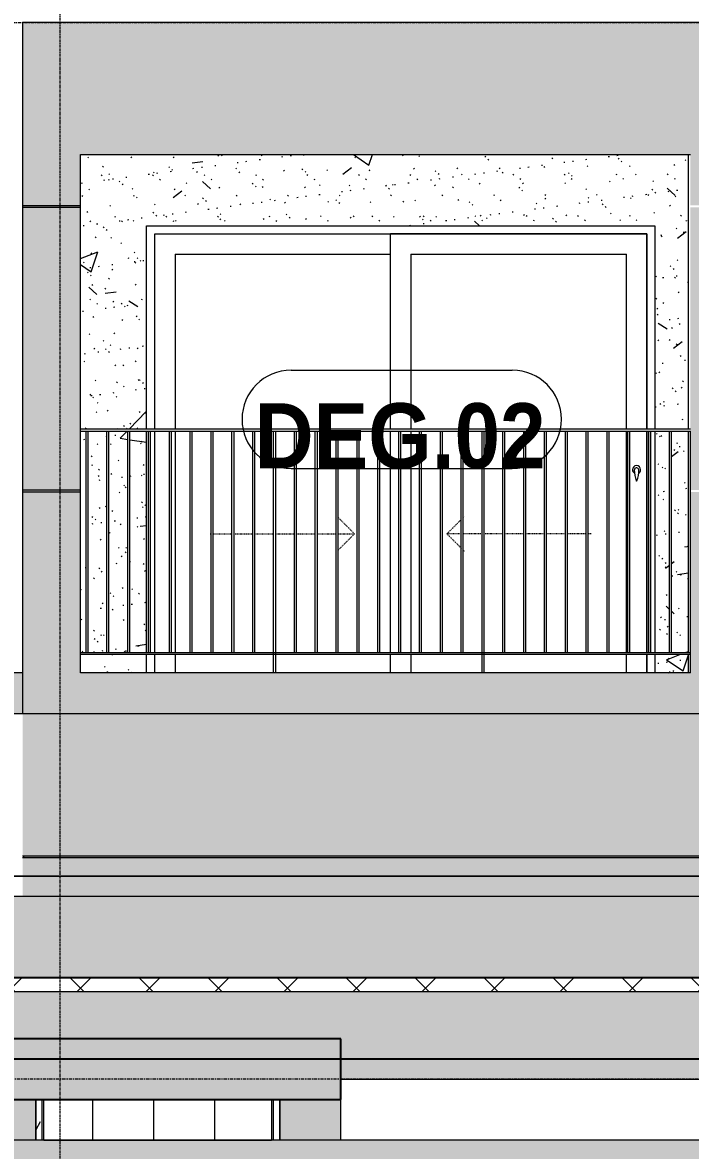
# Model space of a CAD drawing. Header units: millimetres. Extents: x -134153 to 99383, y -5233 to 35400.
# Drawn here: x 61274 to 64559, y 50 to 5600 of the extents above; entities that cross this region are included whole.
import ezdxf

# ---------------------------------------------------------------- set-up
doc = ezdxf.new("R2010")
doc.units = ezdxf.units.MM
for name, pattern in [('Centre', [31.75, 6.35, -4.7625, 15.875, -4.7625]), ('Dash', [6, 3, -3]), ('Grid Line', [22.225, 12.7, -3.175, 3.175, -3.175])]:
    doc.linetypes.add(name, pattern=pattern)
for name, color, linetype, lineweight in [('0-2', 250, 'Continuous', 5), ('A-DETL-GENF-2', 9, 'Continuous', 9), ('A-DETL-THIN', 151, 'Continuous', 9), ('A-DOOR', 31, 'Continuous', 9), ('A-DOOR-FRAM', 31, 'Continuous', 9), ('A-DOOR-HDLN', 31, 'Dash', 9), ('A-DOOR-IDEN', 31, 'Continuous', 9), ('A-FLOR-2', 10, 'Continuous', 25), ('A-FLOR-3', 192, 'Continuous', 25), ('A-FLOR-HRAL', 11, 'Continuous', 9), ('A-FLOR-LEVL-2', 51, 'Centre', 9), ('A-FLOR-MCUT', 51, 'Continuous', 9), ('A-FLOR-PATT', 8, 'Continuous', 9), ('A-FLOR-PATT-1', 7, 'Continuous', 9), ('A-WALL', 113, 'Continuous', 9), ('A-WALL-PATT', 111, 'Continuous', 9), ('A-WALL-PATT-1', 9, 'Continuous', 9), ('A-WALL-PATT-2', 111, 'Continuous', 5), ('A-WALL-PATT-3', 7, 'Continuous', 9), ('C-PRKG', 70, 'Continuous', 9), ('C-PRKG-HDLN', 70, 'Dash', 9), ('I-WALL-1', 7, 'Continuous', 9), ('I-WALL-2', 2, 'Continuous', 18), ('L-SITE-WALL-2', 250, 'Continuous', 18), ('S-GRID-1', 1, 'Grid Line', 9)]:
    doc.layers.add(name, color=color, linetype=linetype, lineweight=lineweight)
doc.styles.add('Arial_B_2', font='arialbd_0.ttf', dxfattribs={"width": 0.9, "height": 320})
pattern_1 = [(0, (44078.91, 0), (650.24, 162.56), [53.645, -434.035, 53.645, -434.035, -2600.96]), (0, (44078.91, 0), (650.24, 162.56), [-975.36, 53.645, -921.715, 53.645, -434.035, -1137.92]), (0, (44078.91, 0), (650.24, 162.56), [-2438.4, 53.645, -271.475, 53.645, -759.155]), (120, (44322.75, 81.28), (-465.9011, 481.84436), [53.645, -434.035, 53.645, -3034.995]), (120, (44322.75, 81.28), (-465.9011, 481.84436), [-541.325, -434.035, 53.645, -921.715, -1625.6]), (120, (44322.75, 81.28), (-465.9011, 481.84436), [-1950.72, 53.645, -434.035, 53.645, -1084.275]), (120, (44322.75, 81.28), (-465.9011, 481.84436), [-2492.045, -271.475, 53.645, -759.155]), (240, (44404.03, 406.4), (-184.3389, -644.40436), [53.645, -434.035, 53.645, -3034.995]), (240, (44404.03, 406.4), (-184.3389, -644.40436), [-541.325, -434.035, 53.645, -921.715, -1625.6]), (240, (44404.03, 406.4), (-184.3389, -644.40436), [-1950.72, 53.645, -434.035, 53.645, -1084.275]), (240, (44404.03, 406.4), (-184.3389, -644.40436), [-2492.045, -271.475, 53.645, -759.155])]
pattern_2 = [(63.435, (47898.1, 222.6), (-0.002, 3251.2), [1135.9, -6134]), (63.435, (44647, 222.6), (-0.002, 3251.2), [1135.9, -6134]), (63.435, (49454.5, 850.7), (-0.002, 3251.2), [1135.9, -6134]), (63.435, (46203.3, 850.7), (-0.002, 3251.2), [1135.9, -6134]), (63.435, (49219, 629), (-0.002, 3251.2), [1135.9, -6134]), (63.435, (45967.7, 629), (-0.002, 3251.2), [1135.9, -6134]), (63.435, (48978.8, 1898.8), (-0.002, 3251.2), [552.1, -6717.8]), (63.435, (45727.6, 1898.8), (-0.002, 3251.2), [552.1, -6717.8]), (63.435, (48821.8, 1702.3), (-0.002, 3251.2), [1135.9, -6134]), (63.435, (45570.6, 1702.3), (-0.002, 3251.2), [1135.9, -6134]), (63.435, (48849.5, 1843.4), (-0.002, 3251.2), [1135.9, -6134]), (63.435, (45598.3, 1843.4), (-0.002, 3251.2), [1135.9, -6134]), (63.435, (47537.8, 1224.4), (-0.002, 3251.2), [1135.9, -6134]), (63.435, (44286.6, 1224.4), (-0.002, 3251.2), [1135.92, -6134]), (63.435, (47565.5, 1390.7), (-0.002, 3251.2), [1135.9, -6134]), (63.435, (44314.3, 1390.7), (-0.002, 3251.2), [1135.92, -6134]), (63.435, (47573, 1510.6), (-0.002, 3251.2), [1135.9, -6134]), (63.435, (44321.8, 1510.6), (-0.002, 3251.2), [1135.92, -6134])]

# ---------------------------------------------------------------- blocks, each defined once
blk = doc.blocks.new('NCV_TKTC_KET CAU_rvt-2-TKCS_MẶT ĐỨNG HƯỚNG NAM')
at = {"layer": 'A-FLOR-PATT-1'}
blk.add_hatch(color=256, dxfattribs=at).paths.add_polyline_path([(101215.6, 300), (101332.6, 300), (101332.6, 600), (86182.6, 600), (86182.6, 300), (100422.3, 300)])
at = {"layer": 'A-WALL-PATT-3'}
for points in [[(99582.6, 100), (99832.6, 100), (99832.6, 300), (99582.6, 300)], [(101032.6, 100), (101332.6, 100), (101332.6, 300), (101032.6, 300)]]:
    blk.add_hatch(color=256, dxfattribs=at).paths.add_polyline_path(points)
at = {"layer": 'A-FLOR-2'}
for p, q in [((101332.6, 600), (86182.6, 600)), ((101332.6, 300), (101332.6, 600)), ((86182.6, 300), (101332.6, 300))]:
    blk.add_line(p, q, dxfattribs=at)
at = {"layer": 'L-SITE-WALL-2'}
for p, q in [((99832.6, 300), (99582.6, 300)), ((99832.6, 100), (99832.6, 300)), ((101332.6, 300), (101032.6, 300)), ((101032.6, 300), (101032.6, 100)), ((101332.6, 100), (101332.6, 300))]:
    blk.add_line(p, q, dxfattribs=at)
blk = doc.blocks.new('NCV_TKTC_TANG 1_rvt-2-TKCS_MẶT ĐỨNG HƯỚNG NAM')
at = {"layer": 'A-WALL-PATT-1'}
h = blk.add_hatch(dxfattribs=at)
h.set_pattern_fill('FP_31', color=256, style=0, pattern_type=2)
h.set_pattern_definition([(50, (82572.6, 0), (1165.98, -102.01), [121.92, -1341.12]), (355, (82572.6, 0), (-225.554, 1222.76), [97.536, -1072.896]), (100.451, (82669.8, -8.5), (940.433, 1120.746), [103.616, -1139.776]), (46.184, (82572.6, 325.1), (1734.91, -269.07), [182.88, -2011.68]), (96.636, (82717.2, 302.7), (1519.38, 1583.54), [155.42, -1709.66]), (351.184, (82572.6, 325.1), (1519.39, 1583.52), [146.3, -1609.34]), (21, (82735.2, 243.8), (970.33, -654.498), [121.92, -1341.12]), (326, (82735.2, 243.8), (395.53, 1178.804), [97.536, -1072.896]), (71.451, (82816, 189.3), (1365.87, 524.296), [103.616, -1139.776]), (37.5, (82572.62, 0), (19.767, 541.153), [53.645, -1006.246, 53.645, -1035.507, -1076.96]), (37.5, (82572.62, 0), (19.767, 541.153), [-2149.043, 53.645, -1023.315]), (7.5, (82572.6, 0), (427.646, 641.156), [53.645, -567.334, 53.645, -981.862, -410.464]), (7.5, (82572.6, 0), (427.646, 641.156), [-1656.486, 53.645, -356.82]), (327.5, (82210.1, 0), (867.782, -36.665), [53.645, -352.755, 53.645, -1214.323, -1682.496]), (327.5, (82210.1, 0), (867.782, -36.665), [-1674.368, 53.645, -1628.85]), (317.5, (82047.56, 0), (948.028, 162.73), [53.645, -474.675, 53.645, -788.416, -1194.816]), (317.5, (82047.56, 0), (948.028, 162.73), [-1370.38, 53.645, -1141.17])])
h.paths.add_polyline_path([(103042.6, 2400), (103042.6, 2490), (102877.6, 2490), (102877.6, 2400), (103032, 2400)])
h.paths.add_polyline_path([(100377.6, 2400), (100377.6, 2490), (100052.6, 2490), (100052.6, 2400)])
h.paths.add_polyline_path([(100052.6, 2500), (100080, 2500), (100080, 3590), (100052.6, 3590), (100052.6, 2641.7)])
h.paths.add_polyline_path([(102947.6, 2500), (102950, 2500), (102948.5, 3590), (102877.6, 3590), (102877.6, 2500)])
h.paths.add_polyline_path([(103025, 2500), (103042.6, 2500), (103042.6, 3590), (102960, 3590), (102960, 2500)])
h.paths.add_polyline_path([(100090, 2500), (100182.5, 2500), (100182.5, 3590), (100090, 3590), (100090, 2867.2)])
h.paths.add_polyline_path([(100285, 2500), (100285, 3590), (100192.5, 3590), (100192.5, 2500), (100195.1, 2500)])
h.paths.add_polyline_path([(100377.6, 2500), (100377.6, 3590), (100295, 3590), (100295, 2500)])
h.paths.add_polyline_path([(100052.6, 3600), (100377.6, 3600), (100377.6, 4600), (102877.6, 4600), (102877.6, 3600), (103042.6, 3600), (103042.6, 4950), (100052.6, 4950), (100052.6, 4304.9)])
h = blk.add_hatch(dxfattribs=at)
h.set_pattern_fill('FP_32', color=256, style=0, pattern_type=2)
h.set_pattern_definition([(37.5, (82572.62, 0), (-5.1206, 156.61216), [5.364, -118.181, 5.364, -132.812, -132.08]), (37.5, (82572.62, 0), (-5.1206, 156.61216), [-261.722, 5.364, -126.716]), (7.5, (82572.62, 0), (143.847, 229.3842), [5.364, -61.285, 5.364, -105.989, -42.672]), (7.5, (82572.62, 0), (143.847, 229.3842), [-178.003, 5.364, -37.308]), (327.5, (82472.65, 0), (253.1176, 0.4601), [5.364, -35.276, 5.364, -140.94, -191.008]), (327.5, (82472.65, 0), (253.1176, 0.4601), [-186.944, 5.364, -185.644]), (317.5, (82472.65, 0), (244.3381, 71.3376), [5.364, -14.956, 5.364, -90.546, -109.728]), (317.5, (82472.65, 0), (244.3381, 71.3376), [-116.23, 5.364, -104.364])])
h.paths.add_polyline_path([(103042.6, 2400), (103042.6, 2490), (102877.6, 2490), (102877.6, 2400), (103032, 2400)])
h.paths.add_polyline_path([(100377.6, 2400), (100377.6, 2490), (100052.6, 2490), (100052.6, 2400)])
h.paths.add_polyline_path([(100052.6, 2500), (100080, 2500), (100080, 3590), (100052.6, 3590), (100052.6, 2641.7)])
h.paths.add_polyline_path([(102947.6, 2500), (102950, 2500), (102948.5, 3590), (102877.6, 3590), (102877.6, 2500)])
h.paths.add_polyline_path([(103025, 2500), (103042.6, 2500), (103042.6, 3590), (102960, 3590), (102960, 2500)])
h.paths.add_polyline_path([(100090, 2500), (100182.5, 2500), (100182.5, 3590), (100090, 3590), (100090, 2867.2)])
h.paths.add_polyline_path([(100285, 2500), (100285, 3590), (100192.5, 3590), (100192.5, 2500), (100195.1, 2500)])
h.paths.add_polyline_path([(100377.6, 2500), (100377.6, 3590), (100295, 3590), (100295, 2500)])
h.paths.add_polyline_path([(100052.6, 3600), (100377.6, 3600), (100377.6, 4600), (102877.6, 4600), (102877.6, 3600), (103042.6, 3600), (103042.6, 4950), (100052.6, 4950), (100052.6, 4304.9)])
at = {"layer": 'I-WALL-1'}
for p, q in [((103042.6, 3600), (103042.6, 4950)), ((100377.6, 3600), (100377.6, 4600)), ((100377.6, 4600), (102877.6, 4600)), ((102877.6, 4600), (102877.6, 3600)), ((100377.6, 2500), (100377.6, 3590)), ((102877.6, 3590), (102877.6, 2500)), ((103042.6, 2500), (103042.6, 3590)), ((100377.6, 2400), (100377.6, 2490)), ((102877.6, 2490), (102877.6, 2400)), ((103042.6, 2400), (103042.6, 2490))]:
    blk.add_line(p, q, dxfattribs=at)
blk = doc.blocks.new('DEG_02-DEG_03 - DEG_02-2500x2400mm-CỬA ĐI 02 CÁNH TRƯỢT-V263-TKCS_MẶT ĐỨNG HƯỚNG NAM')
at = {"layer": 'A-DOOR'}
for p, q in [((102837.6, 4560), (101577.6, 4560)), ((101577.6, 3600), (101577.6, 4560)), ((102837.6, 4560), (102837.6, 3600)), ((100517.6, 4460), (100517.6, 3600)), ((100517.6, 4460), (101577.6, 4460)), ((101677.6, 4460), (101677.6, 3600)), ((101677.6, 4460), (102737.6, 4460)), ((102737.6, 3600), (102737.6, 4460)), ((100517.6, 3590), (100517.6, 2500)), ((101577.6, 2500), (101577.6, 3590)), ((101677.6, 3590), (101677.6, 2500)), ((102737.6, 2500), (102737.6, 3590)), ((102837.6, 3590), (102837.6, 2500)), ((100517.6, 2490), (100517.6, 2400)), ((101577.6, 2400), (101577.6, 2490)), ((101677.6, 2490), (101677.6, 2400)), ((102737.6, 2400), (102737.6, 2490)), ((102837.6, 2490), (102837.6, 2400))]:
    blk.add_line(p, q, dxfattribs=at)
at = {"layer": 'A-DOOR', "flags": 128}
blk.add_lwpolyline([(102789.1, 3408.7), (102789.1, 3408.7), (102789, 3408.7), (102789, 3408.7), (102789, 3408.7), (102789, 3408.7), (102789, 3408.7), (102789, 3408.7), (102788.9, 3408.7), (102788.9, 3408.7), (102788.9, 3408.7), (102788.9, 3408.7), (102788.8, 3408.7), (102788.8, 3408.7), (102788.8, 3408.7), (102788.7, 3408.7), (102788.7, 3408.7), (102788.7, 3408.7), (102788.6, 3408.7), (102788.6, 3408.7), (102788.5, 3408.7), (102788.5, 3408.7), (102788.4, 3408.7), (102788.4, 3408.7), (102788.3, 3408.7), (102788.3, 3408.7), (102788.2, 3408.7), (102788.2, 3408.7), (102788.1, 3408.7), (102788.1, 3408.7), (102788, 3408.7), (102787.9, 3408.7), (102787.9, 3408.7), (102787.8, 3408.7), (102787.8, 3408.7), (102787.7, 3408.7), (102787.6, 3408.7), (102787.6, 3408.7), (102787.5, 3408.7), (102787.5, 3408.7), (102787.4, 3408.7), (102787.3, 3408.7), (102787.3, 3408.7), (102787.2, 3408.7), (102787.2, 3408.7), (102787.1, 3408.7), (102787.1, 3408.7), (102787, 3408.7), (102786.9, 3408.7), (102786.9, 3408.7), (102786.8, 3408.7), (102786.8, 3408.7), (102786.7, 3408.7), (102786.7, 3408.7), (102786.6, 3408.7), (102786.6, 3408.7), (102786.5, 3408.7), (102786.5, 3408.7), (102786.5, 3408.7), (102786.4, 3408.7), (102786.4, 3408.7), (102786.3, 3408.7), (102786.3, 3408.7), (102786.3, 3408.7), (102786.2, 3408.7), (102786.2, 3408.7), (102786.2, 3408.7), (102786.2, 3408.7), (102786.2, 3408.7), (102786.1, 3408.7), (102786.1, 3408.7), (102786.1, 3408.7), (102786.1, 3408.7), (102786.1, 3408.7), (102786.1, 3408.7), (102786.1, 3408.7)], dxfattribs=at)
at = {"layer": 'A-DOOR'}
for centre, radius, start, end in [((102787.6, 3400), 20, 0, 180), ((102787.6, 3400), 20, 180, 240), ((102786.1, 3399.2), 9.45, 90, 180), ((102941.4, 3399.2), 164.8, 180, 199.134), ((102789.1, 3399.2), 9.45, 0, 90), ((102633.8, 3399.2), 164.8, 340.866, 0), ((102787.6, 3400), 20, 300, 0), ((102787.9, 3346), 2.34, 199.134, 261.031), ((102787.2, 3346), 2.34, 278.969, 340.866)]:
    blk.add_arc(centre, radius, start, end, dxfattribs=at)
at = {"layer": 'A-DOOR-FRAM'}
for p, q in [((100417.6, 3600), (100417.6, 4560)), ((100417.6, 4560), (102837.6, 4560)), ((102837.6, 3600), (102837.6, 4560)), ((100417.6, 2500), (100417.6, 3590)), ((102837.6, 2500), (102837.6, 3590)), ((100417.6, 2400), (100417.6, 2490)), ((102837.6, 2400), (102837.6, 2490))]:
    blk.add_line(p, q, dxfattribs=at)
at = {"layer": 'A-DOOR-HDLN'}
for p, q in [((101400.3, 3084.2), (101320, 3164.6)), ((101935, 3164.4), (101939.7, 3169.1)), ((101854.8, 3084.2), (101925, 3154.4)), ((100690.3, 3084.2), (100695, 3084.2)), ((100705, 3084.2), (100797.5, 3084.2)), ((100807.5, 3084.2), (100900, 3084.2)), ((100910, 3084.2), (101002.5, 3084.2)), ((101012.5, 3084.2), (101105, 3084.2)), ((101115, 3084.2), (101207.5, 3084.2)), ((101217.5, 3084.2), (101310, 3084.2)), ((101400.3, 3084.2), (101320, 3003.9)), ((101320, 3084.2), (101400.3, 3084.2)), ((101854.8, 3084.2), (101925, 3014)), ((101925, 3084.2), (101854.8, 3084.2)), ((102027.5, 3084.2), (101935, 3084.2)), ((102130, 3084.2), (102037.5, 3084.2)), ((102232.5, 3084.2), (102140, 3084.2)), ((102335, 3084.2), (102242.5, 3084.2)), ((102437.5, 3084.2), (102345, 3084.2)), ((102540, 3084.2), (102447.5, 3084.2)), ((102564.8, 3084.2), (102550, 3084.2)), ((101935, 3004), (101939.7, 2999.4))]:
    blk.add_line(p, q, dxfattribs=at)
blk = doc.blocks.new('BAI XE PCCC - BAI XE PCCC-1477864-TKCS_MẶT ĐỨNG HƯỚNG NAM')
at = {"layer": 'C-PRKG'}
for p, q in [((94752.564287, 1400), (109752.564287, 1400)), ((109752.564287, 1400), (94752.564287, 1400))]:
    blk.add_line(p, q, dxfattribs=at)
at = {"layer": 'C-PRKG-HDLN'}
for p, q in [((94752.564287, 1400), (109752.564287, 1400)), ((109752.564287, 1400), (94752.564287, 1400))]:
    blk.add_line(p, q, dxfattribs=at)
blk = doc.blocks.new('Railing - 10mm-1251313-TKCS_MẶT ĐỨNG HƯỚNG NAM')
at = {"layer": 'A-FLOR-HRAL'}
for p, q in [((52620.064287, 5900), (52620.064287, 6990)), ((52630.064287, 5900), (52630.064287, 6990))]:
    blk.add_line(p, q, dxfattribs=at)
blk = doc.blocks.new('Railing - 50 x 10mm-1251315-TKCS_MẶT ĐỨNG HƯỚNG NAM')
at = {"layer": 'A-FLOR-HRAL'}
for p, q in [((51697.564287, 5800), (51697.564287, 6990)), ((51707.564287, 6990), (51697.564287, 6990)), ((51707.564287, 5800), (51707.564287, 6990))]:
    blk.add_line(p, q, dxfattribs=at)
blk = doc.blocks.new('Railing - 50 x 10mm-V314-TKCS_MẶT ĐỨNG HƯỚNG NAM')
at = {"layer": 'A-FLOR-HRAL'}
blk.add_line((103052.5, 2400), (103052.5, 3590), dxfattribs=at)
blk = doc.blocks.new('Railing - Railing-1602768-TKCS_MẶT ĐỨNG HƯỚNG NAM')
at = {"layer": 'A-FLOR-HRAL'}
for p, q in [((100052.6, 2500), (103052.6, 2500)), ((103052.6, 2490), (100052.6, 2490))]:
    blk.add_line(p, q, dxfattribs=at)
at = {"extrusion": (0, 0, -1), "zscale": -1}
for name, p in [('Railing - 10mm-1251313-TKCS_MẶT ĐỨNG HƯỚNG NAM', (-152710.1, -3400)), ('Railing - 10mm-1251313-TKCS_MẶT ĐỨNG HƯỚNG NAM', (-152812.6, -3400)), ('Railing - 10mm-1251313-TKCS_MẶT ĐỨNG HƯỚNG NAM', (-152915.1, -3400)), ('Railing - 10mm-1251313-TKCS_MẶT ĐỨNG HƯỚNG NAM', (-153017.6, -3400)), ('Railing - 10mm-1251313-TKCS_MẶT ĐỨNG HƯỚNG NAM', (-153120.1, -3400)), ('Railing - 10mm-1251313-TKCS_MẶT ĐỨNG HƯỚNG NAM', (-153222.6, -3400)), ('Railing - 10mm-1251313-TKCS_MẶT ĐỨNG HƯỚNG NAM', (-153325.1, -3400)), ('Railing - 10mm-1251313-TKCS_MẶT ĐỨNG HƯỚNG NAM', (-153427.6, -3400)), ('Railing - 10mm-1251313-TKCS_MẶT ĐỨNG HƯỚNG NAM', (-153530.1, -3400)), ('Railing - 50 x 10mm-1251315-TKCS_MẶT ĐỨNG HƯỚNG NAM', (-152710.1, -3400)), ('Railing - 10mm-1251313-TKCS_MẶT ĐỨNG HƯỚNG NAM', (-153735.1, -3400)), ('Railing - 10mm-1251313-TKCS_MẶT ĐỨNG HƯỚNG NAM', (-153837.6, -3400)), ('Railing - 10mm-1251313-TKCS_MẶT ĐỨNG HƯỚNG NAM', (-153940.1, -3400)), ('Railing - 10mm-1251313-TKCS_MẶT ĐỨNG HƯỚNG NAM', (-154042.6, -3400)), ('Railing - 10mm-1251313-TKCS_MẶT ĐỨNG HƯỚNG NAM', (-154145.1, -3400)), ('Railing - 10mm-1251313-TKCS_MẶT ĐỨNG HƯỚNG NAM', (-154247.6, -3400)), ('Railing - 10mm-1251313-TKCS_MẶT ĐỨNG HƯỚNG NAM', (-154350.1, -3400)), ('Railing - 10mm-1251313-TKCS_MẶT ĐỨNG HƯỚNG NAM', (-154452.6, -3400)), ('Railing - 10mm-1251313-TKCS_MẶT ĐỨNG HƯỚNG NAM', (-154555.1, -3400)), ('Railing - 50 x 10mm-1251315-TKCS_MẶT ĐỨNG HƯỚNG NAM', (-153735.1, -3400)), ('Railing - 10mm-1251313-TKCS_MẶT ĐỨNG HƯỚNG NAM', (-154760.1, -3400)), ('Railing - 10mm-1251313-TKCS_MẶT ĐỨNG HƯỚNG NAM', (-154862.6, -3400)), ('Railing - 10mm-1251313-TKCS_MẶT ĐỨNG HƯỚNG NAM', (-154965.1, -3400)), ('Railing - 10mm-1251313-TKCS_MẶT ĐỨNG HƯỚNG NAM', (-155067.6, -3400)), ('Railing - 10mm-1251313-TKCS_MẶT ĐỨNG HƯỚNG NAM', (-155170.1, -3400)), ('Railing - 10mm-1251313-TKCS_MẶT ĐỨNG HƯỚNG NAM', (-155272.6, -3400)), ('Railing - 10mm-1251313-TKCS_MẶT ĐỨNG HƯỚNG NAM', (-155375.1, -3400)), ('Railing - 10mm-1251313-TKCS_MẶT ĐỨNG HƯỚNG NAM', (-155477.6, -3400)), ('Railing - 10mm-1251313-TKCS_MẶT ĐỨNG HƯỚNG NAM', (-155580.1, -3400))]:
    blk.add_blockref(name, p, dxfattribs=at)
blk.add_blockref('Railing - 50 x 10mm-V314-TKCS_MẶT ĐỨNG HƯỚNG NAM', (0, 0))
blk = doc.blocks.new('Top Rail Type - Top Rail_Internal_-1602772-TKCS_MẶT ĐỨNG HƯỚNG NAM')
at = {"layer": 'A-FLOR-HRAL'}
for p, q in [((103052.6, 3600), (100052.6, 3600)), ((100052.6, 3590), (103052.6, 3590))]:
    blk.add_line(p, q, dxfattribs=at)
blk = doc.blocks.new('STN_Door Tag - STN_Door Tag-1788670-TKCS_MẶT ĐỨNG HƯỚNG NAM')
at = {"layer": 'A-DOOR-IDEN'}
for p, q in [((50538.4, 10689.1), (51626.5, 10689.1)), ((50538.4, 10206.1), (51626.5, 10206.1))]:
    blk.add_line(p, q, dxfattribs=at)
for centre, start, end in [((50538.4, 10447.6), 90, 270), ((51626.5, 10447.6), 270, 90)]:
    blk.add_arc(centre, 241.5, start, end, dxfattribs=at)

msp = doc.modelspace()

# ---------------------------------------------------------------- hatches: boundary and pattern name
at = {"layer": 'A-DETL-GENF-2'}
h = msp.add_hatch(dxfattribs=at)
h.set_pattern_fill('FP_61', color=256, style=0, pattern_type=2)
h.set_pattern_definition([(0, (44078.9, 0), (774.192, 774.192), [774.192, -774.192]), (0, (44078.9, 290.3), (774.192, 774.192), [774.192, -774.192]), (0, (44078.9, 580.64), (774.192, 774.192), [774.192, -774.192]), (90, (44175.7, 677.4), (-774.192, 774.192), [774.192, -774.192]), (90, (44466, 677.4), (-774.192, 774.192), [774.192, -774.192]), (90, (44756.3, 677.4), (-774.192, 774.192), [774.192, -774.192])])
h.paths.add_polyline_path([(-8674.5, -1216.2), (92867, -1216.2), (92867, 100), (-8674.5, 100), (-8674.5, -664.1)])
at = {"layer": 'A-FLOR-PATT'}
h = msp.add_hatch(dxfattribs=at)
h.set_pattern_fill('FP_33', color=256, style=0, pattern_type=2)
h.set_pattern_definition([(45, (44078.9, 0), (-169.7056, 169.7056), []), (135, (44078.9, 0), (-169.7056, -169.7056), [])])
h.paths.add_polyline_path([(77001.2, 830), (77608.9, 830), (77608.9, 900), (6308.9, 900), (6308.9, 830), (73828, 830)])
h = msp.add_hatch(dxfattribs=at)
h.set_pattern_fill('FP_34', color=256, style=0, pattern_type=2)
h.set_pattern_definition(pattern_1)
h.paths.add_polyline_path([(77001.2, 500), (77608.9, 500), (77608.9, 830), (6308.9, 830), (6308.9, 500), (73828, 500)])
h = msp.add_hatch(dxfattribs=at)
h.set_pattern_fill('FP_35', color=256, style=0, pattern_type=2)
h.set_pattern_definition([(50, (44078.9, 0), (291.4942, -25.5022), [30.48, -335.28]), (355, (44078.9, 0), (-56.3889, 305.6909), [24.384, -268.224]), (100.451, (44103.2, -2.12), (235.108, 280.1865), [25.904, -284.944]), (46.184, (44078.9, 81.28), (433.727, -67.2684), [45.72, -502.92]), (96.636, (44115.05, 75.67), (379.844, 395.8845), [38.856, -427.416]), (351.184, (44078.9, 81.3), (379.848, 395.881), [36.576, -402.336]), (21, (44119.55, 60.96), (242.5828, -163.624), [30.48, -335.28]), (326, (44119.55, 60.96), (98.883, 294.701), [24.384, -268.224]), (71.451, (44139.77, 47.33), (341.4672, 131.074), [25.904, -284.944]), (37.5, (44078.91, 0), (4.9419, 135.28833), [5.364, -259.608, 5.364, -266.924, -269.24]), (37.5, (44078.91, 0), (4.9419, 135.28833), [-537.261, 5.364, -263.876]), (7.5, (44078.91, 0), (106.9117, 160.2891), [5.364, -149.88, 5.364, -253.512, -102.616]), (7.5, (44078.91, 0), (106.9117, 160.2891), [-414.122, 5.364, -97.252]), (327.5, (43988.28, 0), (216.9455, -9.16625), [5.364, -96.236, 5.364, -311.628, -420.624]), (327.5, (43988.28, 0), (216.9455, -9.16625), [-418.592, 5.364, -415.26]), (317.5, (43947.64, 0), (237.0069, 40.6827), [5.364, -126.716, 5.364, -205.151, -298.704]), (317.5, (43947.64, 0), (237.0069, 40.6827), [-342.595, 5.364, -293.34])])
h.paths.add_polyline_path([(77001.2, 500), (77608.9, 500), (77608.9, 830), (6308.9, 830), (6308.9, 500), (73828, 500)])
at = {"layer": 'A-WALL-PATT'}
h = msp.add_hatch(dxfattribs=at)
h.set_pattern_fill('FP_50', color=256, style=0, pattern_type=2)
h.set_pattern_definition([(0, (44078.9, 0), (1300.48, 325.12), [53.645, -921.715, 53.645, -921.715, -5201.92]), (0, (44078.9, 0), (1300.48, 325.12), [-1950.72, 53.645, -1897.075, 53.645, -921.715, -2275.84]), (0, (44078.9, 0), (1300.48, 325.12), [-4876.8, 53.645, -596.595, 53.645, -1571.955]), (120, (44566.6, 162.56), (-931.8022, 963.6887), [53.645, -921.715, 53.645, -6123.635]), (120, (44566.6, 162.56), (-931.8022, 963.6887), [-1029.005, -921.715, 53.645, -1897.075, -3251.2]), (120, (44566.6, 162.56), (-931.8022, 963.6887), [-3901.44, 53.645, -921.715, 53.645, -2222.195]), (120, (44566.6, 162.56), (-931.8022, 963.6887), [-4930.445, -596.595, 53.645, -1571.955]), (240, (44729.15, 812.8), (-368.6778, -1288.8087), [53.645, -921.715, 53.645, -6123.635]), (240, (44729.15, 812.8), (-368.6778, -1288.8087), [-1029.005, -921.715, 53.645, -1897.075, -3251.2]), (240, (44729.15, 812.8), (-368.6778, -1288.8087), [-3901.44, 53.645, -921.715, 53.645, -2222.195]), (240, (44729.15, 812.8), (-368.6778, -1288.8087), [-4930.445, -596.595, 53.645, -1571.955])])
h.paths.add_polyline_path([(45173.8, 900), (77598.9, 900), (77598.9, 1300), (45173.8, 1300), (45173.8, 992.2)])
h = msp.add_hatch(dxfattribs=at)
h.set_pattern_fill('FP_53', color=256, style=0, pattern_type=2)
h.set_pattern_definition([(349.695, (77897.9, 869.39), (3657.59817, -609.61005), [68.155, -6747.38]), (0, (77964.95, 857.2), (609.6, 609.6), [67.056, -542.544]), (18.435, (78032.01, 857.2), (1219.1992, 609.6016), [57.832, -1869.893]), (172.875, (78086.874, 875.49), (4267.1994, -609.59911), [49.148, -4865.604]), (174.806, (78038.106, 881.584), (6096.00395, -609.55472), [67.333, -6665.92]), (194.036, (77971.05, 887.68), (-1828.8022, -609.5924), [75.403, -2438.042]), (9.462, (77946.67, 869.39), (3048.00504, 609.5835), [37.081, -3670.971]), (353.66, (77983.24, 875.49), (-4876.8008, 609.58348), [55.202, -5464.96]), (185.711, (78038.106, 869.39), (-5486.39511, -609.63944), [61.264, -6065.139]), (168.69, (77977.15, 863.3), (2438.40003, -609.6026), [31.084, -3077.279]), (354.806, (77843.034, 863.296), (-6096.00395, 609.55472), [67.333, -6665.92]), (348.69, (77910.09, 857.2), (-2438.40003, 609.6026), [62.167, -3046.194]), (0, (77971.05, 845), (609.6, 609.6), [73.152, -536.448]), (20.556, (78044.2, 845.01), (3048.0001, 1219.19697), [52.084, -5156.34]), (3.814, (78092.97, 863.296), (8534.401155, 609.58889), [91.643, -9072.654]), (354.806, (78184.41, 869.39), (-6096.00395, 609.55472), [67.333, -6665.92]), (0, (78251.47, 863.3), (609.6, 609.6), [67.056, -542.544]), (5.194, (77708.92, 863.296), (6096.00395, 609.55472), [67.333, -6665.92]), (354.806, (77775.98, 869.39), (-6096.00395, 609.55472), [67.333, -6665.92]), (0, (77708.9, 875.5), (609.6, 609.6), [36.576, -573.024]), (5.194, (77745.5, 875.49), (6096.00395, 609.55472), [67.333, -6665.92]), (0, (77812.55, 881.6), (609.6, 609.6), [60.96, -548.64]), (10.305, (77873.514, 881.584), (-3657.59817, -609.61005), [68.155, -6747.38]), (5.194, (77940.57, 893.776), (6096.00395, 609.55472), [67.333, -6665.92]), (354.806, (78007.626, 899.87), (-6096.00395, 609.55472), [67.333, -6665.92]), (354.806, (78074.68, 893.776), (-6096.00395, 609.55472), [67.333, -6665.92]), (351.87, (78141.74, 887.68), (-3657.60043, 609.5929), [86.21, -4224.312]), (0, (78227.1, 875.5), (609.6, 609.6), [91.44, -518.16]), (347.471, (78202.7, 509.73), (3047.99888, -609.61085), [56.202, -5564.033]), (354.289, (78257.56, 497.536), (-5486.39511, 609.63944), [61.264, -6065.139]), (8.13, (78202.7, 509.73), (3657.60043, 609.5929), [43.105, -4267.418]), (9.462, (78245.37, 515.82), (3048.00504, 609.5835), [74.161, -3633.892]), (0, (77708.9, 528), (609.6, 609.6), [73.152, -536.448]), (350.538, (77782.07, 528.02), (-3048.00504, 609.5835), [37.081, -3670.971]), (201.801, (77818.65, 521.92), (1828.80447, 609.58684), [32.828, -3249.968]), (192.995, (77788.17, 509.73), (5486.39314, 1219.23746), [81.331, -8051.747]), (352.875, (78269.754, 509.73), (-4267.1994, 609.59911), [49.148, -4865.604]), (7.125, (78269.754, 509.73), (4267.1994, 609.59911), [49.148, -4865.604]), (0, (77708.9, 515.8), (609.6, 609.6), [48.768, -560.832]), (194.036, (77757.69, 515.82), (-1828.8022, -609.5924), [50.269, -2463.177]), (356.633, (77843.034, 534.112), (-9753.594387, 609.691875), [103.811, -10277.302]), (357.709, (77946.666, 528.016), (-14630.396648, 609.69909), [152.522, -15099.665]), (3.18, (78099.066, 521.92), (10363.19831, 609.63121), [109.897, -10879.823]), (9.462, (78208.79, 528.02), (3048.00504, 609.5835), [111.242, -3596.81]), (10.305, (77708.92, 473.15), (-3657.59817, -609.61005), [68.155, -6747.38]), (15.945, (77775.98, 485.34), (-2438.40422, -609.58315), [88.759, -4349.196]), (0, (77861.3, 509.7), (609.6, 609.6), [79.248, -530.352]), (351.87, (77940.57, 509.73), (-3657.60043, 609.5929), [86.21, -4224.312]), (3.576, (78025.914, 497.536), (9144.002965, 609.546796), [97.726, -9674.906]), (351.254, (78123.45, 503.63), (4267.20096, -609.58783), [80.18, -7937.856]), (345.964, (78202.7, 491.44), (-1828.8022, 609.5924), [75.403, -2438.042]), (0, (78275.85, 473.15), (609.6, 609.6), [42.672, -566.928]), (174.806, (77843.034, 534.11), (6096.00395, -609.55472), [134.665, -6598.587]), (355.236, (77708.92, 570.69), (-6705.59647, 609.64143), [146.811, -7193.745]), (0, (77855.2, 558.5), (609.6, 609.6), [140.208, -469.392]), (4.086, (77995.434, 558.496), (7924.795033, 609.65274), [171.123, -8385.02]), (0, (78166.1, 570.7), (609.6, 609.6), [152.4, -457.2]), (7.125, (77708.92, 442.67), (4267.1994, 609.59911), [147.443, -4767.311]), (6.34, (77855.226, 460.96), (4876.8008, 609.58348), [110.403, -5409.758]), (357.51, (77964.954, 473.152), (-13411.196973, 609.70439), [140.34, -13893.706]), (353.48, (78105.162, 467.056), (-15849.59217, 1828.855172), [214.749, -21260.135]), (3.013, (77708.922, 838.912), (10972.79715, 609.6408), [115.984, -11482.446]), (351.87, (77824.75, 845.01), (-3657.60043, 609.5929), [129.316, -4181.208]), (357.614, (77952.762, 826.72), (-14020.799432, 609.613717), [146.431, -14496.664]), (10.62, (78099.066, 820.624), (-6705.592456, -1219.239726), [99.236, -9824.334]), (0, (78196.6, 838.9), (609.6, 609.6), [121.92, -487.68]), (356.82, (77708.922, 912.064), (-10363.19831, 609.63121), [109.897, -10879.823]), (6.009, (77818.65, 905.968), (-6095.998992, -609.599175), [116.464, -11529.929]), (6.71, (77934.474, 918.16), (-5486.397345, -609.615732), [104.346, -10330.325]), (354.289, (78038.106, 930.35), (-5486.39511, 609.63944), [122.528, -6003.877]), (347.905, (78160.026, 918.16), (-5486.394867, 1219.22295), [87.281, -8640.862]), (9.462, (78245.37, 899.87), (3048.00504, 609.5835), [74.161, -3633.892]), (3.814, (77708.92, 796.24), (8534.401155, 609.58889), [91.643, -9072.654]), (347.196, (77800.362, 802.336), (-7924.80896, 1828.76326), [137.532, -13615.67]), (0, (77934.5, 771.86), (609.6, 609.6), [152.4, -457.2]), (5.44, (78086.874, 771.856), (-6705.602491, -609.560852), [128.595, -12730.932]), (6.71, (78214.89, 784.048), (-5486.397345, -609.615732), [104.346, -10330.325]), (0, (77708.9, 954.74), (609.6, 609.6), [103.632, -505.968]), (8.13, (77812.55, 954.74), (3657.60043, 609.5929), [172.421, -4138.102]), (357.614, (77983.242, 979.12), (-14020.799432, 609.613717), [146.431, -14496.664]), (354.472, (78129.546, 973.024), (12801.591011, -1219.302898), [189.859, -18796.025]), (6.843, (77708.922, 400), (-10363.195037, -1219.241277), [153.494, -15195.842]), (0, (77861.3, 418.3), (609.6, 609.6), [170.688, -438.912]), (356.348, (78032.01, 418.288), (-18897.6049634, 1219.1266646), [287.095, -28422.422]), (0, (77708.9, 613.36), (609.6, 609.6), [146.304, -463.296]), (4.764, (77855.226, 613.36), (6705.59647, 609.64143), [146.811, -7193.745]), (358.152, (78001.53, 625.552), (-18287.996238, 609.724117), [189.074, -18718.355]), (357.274, (78190.506, 619.456), (-12192.004244, 609.534153), [128.161, -12687.945]), (354.806, (77708.92, 710.896), (-6096.00395, 609.55472), [134.665, -6598.587]), (0, (77843.03, 698.7), (609.6, 609.6), [195.072, -414.528]), (1.909, (78038.106, 698.704), (17678.401049, 609.553228), [182.982, -18115.176]), (3.576, (78220.986, 704.8), (9144.002965, 609.546796), [97.726, -9674.906])])
h.paths.add_polyline_path([(45173.8, 900), (77598.9, 900), (77598.9, 1300), (45173.8, 1300), (45173.8, 992.2)])
h = msp.add_hatch(dxfattribs=at)
h.set_pattern_fill('FP_34', color=256, style=0, pattern_type=2)
h.set_pattern_definition(pattern_1)
h.paths.add_polyline_path([(61368.9, 100), (61368.9, 300), (61338.9, 300), (61338.9, 100)])
h = msp.add_hatch(dxfattribs=at)
h.set_pattern_fill('FP_43', color=256, style=0, pattern_type=2)
h.set_pattern_definition(pattern_2)
h.paths.add_polyline_path([(61378.9, 100), (61378.9, 300), (61368.9, 300), (61368.9, 100)])
h = msp.add_hatch(dxfattribs=at)
h.set_pattern_fill('FP_43', color=256, style=0, pattern_type=2)
h.set_pattern_definition(pattern_2)
h.paths.add_polyline_path([(61378.9, 100), (62498.9, 100), (62498.9, 300), (61378.9, 300)])
h = msp.add_hatch(dxfattribs=at)
h.set_pattern_fill('FP_48', color=256, style=0, pattern_type=2)
h.set_pattern_definition([(0, (62518.85, -2000), (0, 300), []), (90, (62518.85, -2000), (-300, 2e-14), [])])
h.paths.add_polyline_path([(61378.9, 100), (62498.9, 100), (62498.9, 300), (61378.9, 300)])
h = msp.add_hatch(dxfattribs=at)
h.set_pattern_fill('FP_43', color=256, style=0, pattern_type=2)
h.set_pattern_definition(pattern_2)
h.paths.add_polyline_path([(62508.9, 100), (62508.9, 300), (62498.9, 300), (62498.9, 100)])
h = msp.add_hatch(dxfattribs=at)
h.set_pattern_fill('FP_34', color=256, style=0, pattern_type=2)
h.set_pattern_definition(pattern_1)
h.paths.add_polyline_path([(62538.9, 100), (62538.9, 300), (62508.9, 300), (62508.9, 100)])
at = {"layer": 'A-WALL-PATT-2'}
h = msp.add_hatch(color=256, dxfattribs=at)
h.paths.add_polyline_path([(61273.9, 2200), (64768.9, 2200), (64768.9, 3290), (64558.9, 3290), (64558.9, 2400), (61558.9, 2400), (61558.9, 3290), (61273.9, 3290), (61273.9, 3200.6)])
h.paths.add_polyline_path([(61273.9, 3300), (61558.9, 3300), (61558.9, 4690), (61273.9, 4690), (61273.9, 4304.9)])
h.paths.add_polyline_path([(64558.9, 3300), (64768.9, 3300), (64768.9, 4690), (64558.9, 4690), (64558.9, 4304.9)])
h.paths.add_polyline_path([(61558.9, 4700), (61558.9, 4950), (64558.9, 4950), (64558.9, 4700), (64768.9, 4700), (64768.9, 5600), (61273.9, 5600), (61273.9, 4700)])
for points in [[(61273.9, 4690), (61558.9, 4690), (61558.9, 4700), (61273.9, 4700)], [(61558.9, 3290), (61558.9, 3300), (61273.9, 3300), (61273.9, 3290)], [(61273.9, 2200), (61273.9, 2400.4), (60158.9, 2400.4), (60158.9, 2200), (61273.9, 2200)], [(61277.9, 1490), (64758.9, 1490), (64758.9, 1500), (61277.9, 1500)]]:
    msp.add_hatch(color=256, dxfattribs=at).paths.add_polyline_path(points)
h = msp.add_hatch(color=256, dxfattribs=at)
h.paths.add_polyline_path([(62838.9, 400), (64758.9, 400), (64758.9, 500), (62838.9, 500)])
h.paths.add_polyline_path([(64758.9, 1300), (64758.9, 1490), (61273.9, 1490), (61273.9, 1300), (64308.5, 1300)])
h.paths.add_polyline_path([(64758.9, 1500), (64758.9, 2200), (61273.9, 2200), (61273.9, 1500), (64308.5, 1500)])

# ---------------------------------------------------------------- linework, layer by layer
at = {"layer": 'A-DETL-THIN'}
msp.add_line((92867, 100), (-8674.5, 100), dxfattribs=at)
at = {"layer": 'A-FLOR-3'}
for p, q in [((77608.9, 900), (3158.9, 900)), ((3158.9, 500), (77608.9, 500))]:
    msp.add_line(p, q, dxfattribs=at)
at = {"layer": 'A-FLOR-LEVL-2'}
for p, q in [((-12769.4, 5600), (95658.9, 5600)), ((-12769.4, 2200), (95658.9, 2200)), ((95658.9, 400), (-12769.4, 400))]:
    msp.add_line(p, q, dxfattribs=at)
at = {"layer": 'A-FLOR-MCUT'}
msp.add_line((77608.9, 830), (3158.9, 830), dxfattribs=at)
at = {"layer": 'A-WALL'}
for p, q in [((68358.9, 5600), (61273.9, 5600)), ((61273.9, 5600), (61273.9, 2200)), ((61558.9, 4950), (64558.9, 4950)), ((61558.9, 2400), (61558.9, 4950)), ((61273.9, 4700), (61558.9, 4700)), ((61558.9, 4690), (61273.9, 4690)), ((61273.9, 3300), (61558.9, 3300)), ((61558.9, 3290), (61273.9, 3290)), ((61273.9, 2400.4), (60158.9, 2400.4)), ((64558.9, 2400), (61558.9, 2400)), ((45208.9, 2200), (78368.8, 2200)), ((61273.9, 1500), (64768.9, 1500)), ((61277.9, 1500), (61277.9, 1490)), ((64768.9, 1490), (61273.9, 1490)), ((77598.9, 1300), (45158.8, 1300)), ((62838.9, 400), (77608.9, 400)), ((61368.9, 300), (61368.9, 100)), ((62508.9, 100), (62508.9, 300))]:
    msp.add_line(p, q, dxfattribs=at)
at = {"layer": 'I-WALL-2'}
for p, q in [((61338.9, 300), (61338.9, 100)), ((61378.9, 300), (61338.9, 300)), ((61378.9, 100), (61378.9, 300)), ((62538.9, 300), (62498.9, 300)), ((62498.9, 300), (62498.9, 100)), ((62538.9, 100), (62538.9, 300))]:
    msp.add_line(p, q, dxfattribs=at)
at = {"layer": 'S-GRID-1'}
for p, q in [((61458.9, 856.3), (61458.9, 30285.9)), ((61458.9, -3143.7), (61458.9, 856.3))]:
    msp.add_line(p, q, dxfattribs=at)

# ---------------------------------------------------------------- block references
at = {"layer": '0-2'}
for name in ['NCV_TKTC_KET CAU_rvt-2-TKCS_MẶT ĐỨNG HƯỚNG NAM', 'NCV_TKTC_TANG 1_rvt-2-TKCS_MẶT ĐỨNG HƯỚNG NAM']:
    msp.add_blockref(name, (-38493.7, 0), dxfattribs=at)
at = {"layer": 'A-DOOR'}
msp.add_blockref('DEG_02-DEG_03 - DEG_02-2500x2400mm-CỬA ĐI 02 CÁNH TRƯỢT-V263-TKCS_MẶT ĐỨNG HƯỚNG NAM', (-38493.7, 0), dxfattribs=at)
at = {"layer": 'A-DOOR-IDEN'}
msp.add_blockref('STN_Door Tag - STN_Door Tag-1788670-TKCS_MẶT ĐỨNG HƯỚNG NAM', (12056.3, -6800), dxfattribs=at)
at = {"layer": 'A-FLOR-HRAL'}
for name in ['Top Rail Type - Top Rail_Internal_-1602772-TKCS_MẶT ĐỨNG HƯỚNG NAM', 'Railing - Railing-1602768-TKCS_MẶT ĐỨNG HƯỚNG NAM']:
    msp.add_blockref(name, (-38493.7, 0), dxfattribs=at)
at = {"layer": 'C-PRKG'}
msp.add_blockref('BAI XE PCCC - BAI XE PCCC-1477864-TKCS_MẶT ĐỨNG HƯỚNG NAM', (-38493.7, 0), dxfattribs=at)

# ---------------------------------------------------------------- texts
at = {"layer": 'A-DOOR-IDEN', "insert": (63130.6, 3564.6), "char_height": 320, "width": 1467.36, "attachment_point": 5, "line_spacing_factor": 0.936439, "style": 'Arial_B_2'}
msp.add_mtext('\\pt7.2,14.4,21.6,28.8,36,43.2,50.4,57.6,64.8,72,79.2,86.4,93.6,100.8,108,115.2,122.4,129.6,136.8,144,151.2,158.4,165.6,172.8,180,187.2,194.4,201.6,208.8,216,223.2,230.4;DEG.02', dxfattribs=at)

doc.saveas('drawing.dxf')
